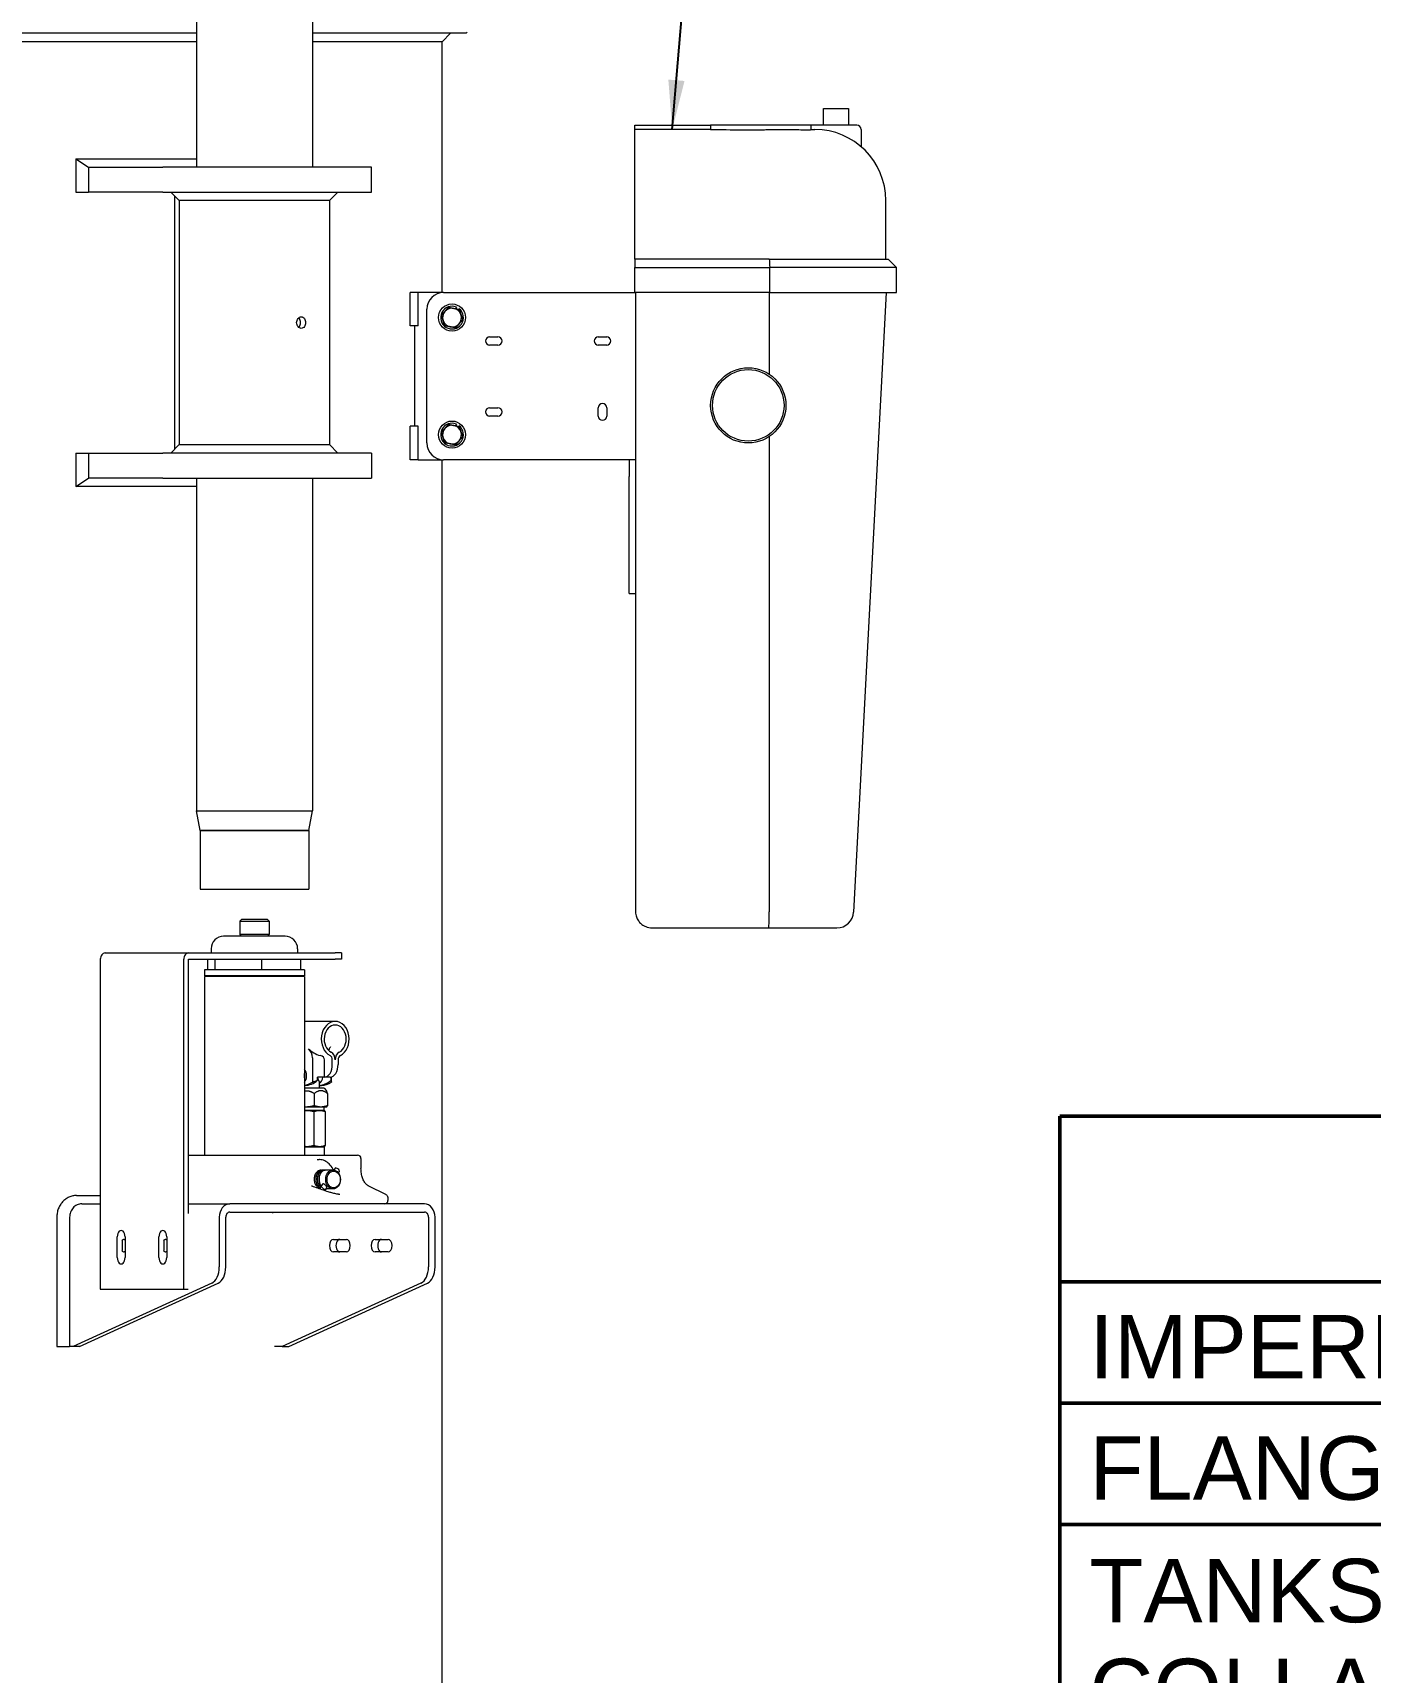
# Model space of a CAD drawing. Header units: inches. Extents: x 19 to 503, y 7 to 322.
# Drawn here: x 398.61 to 438.6, y 85.69 to 134.72 of the extents above; entities that cross this region are included whole.
import ezdxf
from ezdxf.enums import TextEntityAlignment as Align

# ---------------------------------------------------------------- set-up
doc = ezdxf.new("R2010")
doc.units = ezdxf.units.IN
doc.header["$LTSCALE"] = 15
doc.header["$MEASUREMENT"] = 0
doc.layers.get('0').update_dxf_attribs({"lineweight": 25})
for name, color, linetype, lineweight in [('Sketch Geometry(MEMCOR)', 7, 'Continuous', 50), ('Symbol (ANSI)', 7, 'Continuous', 25), ('Symbols(MEMCOR)', 7, 'Continuous', 25), ('Visible (ANSI)', 7, 'Continuous', 50)]:
    doc.layers.add(name, color=color, linetype=linetype, lineweight=lineweight)
doc.styles.add('MEMCOR', font='arial.ttf')
doc.styles.add('MEMCOR Medium', font='arial.ttf')
doc.styles.get("Standard").update_dxf_attribs({"font": 'arial.ttf'})
doc.dimstyles.new('Default (ANSI)$7', dxfattribs={"dimscale": 15, "dimtxt": 0.15, "dimasz": 0.098425, "dimexe": 0.125, "dimexo": 0.0625, "dimgap": 0.031496, "dimtad": 0, "dimtih": 1, "dimtoh": 1, "dimdec": 4, "dimrnd": 1e-08, "dimzin": 3, "dimdsep": 46, "dimlunit": 5, "dimtxsty": 'MEMCOR Medium', "dimcen": 0.09, "dimdle": 0.393701, "dimclrd": 256, "dimclre": 256, "dimclrt": 256, "dimadec": 0, "dimazin": 1, "dimtfac": 0.8, "dimtofl": 0, "dimtmove": 0, "dimatfit": 3, "dimfxl": 1, "dimfrac": 1, "dimtolj": 1, "dimtzin": 4, "dimlwd": -1, "dimlwe": -1, "dimarcsym": 0})

# ---------------------------------------------------------------- blocks, each defined once
blk = doc.blocks.new('NOTES')
at = {"layer": 'Sketch Geometry(MEMCOR)'}
for p, q in [((-2.075, 1.85), (2.075, 1.85)), ((-2.075, -1.85), (-2.075, 1.85)), ((-2.075, 1.55), (2.075, 1.55)), ((-2.075, 1.33), (2.075, 1.33)), ((-2.075, 1.11), (2.075, 1.11)), ((-2.075, 1.11), (2.075, 1.11))]:
    blk.add_line(p, q, dxfattribs=at)
at = {"layer": 'Symbols(MEMCOR)', "color": 7, "insert": (-2.0218, 1.49), "char_height": 0.114972, "attachment_point": 1, "style": 'MEMCOR'}
blk.add_mtext('\\fArial|b0|i0;IMPERIAL CONNECTIONS', dxfattribs=at)
at = {"layer": 'Symbols(MEMCOR)', "color": 7, "insert": (-2.0218, 1.27), "char_height": 0.114972, "width": 3.913787, "attachment_point": 1, "style": 'MEMCOR'}
blk.add_mtext('\\fArial|b0|i0;FLANGES CONFORM TO ANSI B16.5, CLASS 150', dxfattribs=at)
at = {"layer": 'Symbols(MEMCOR)', "color": 7, "insert": (-2.0218, 1.048), "char_height": 0.114972, "width": 4.125148, "attachment_point": 1, "line_spacing_factor": 0.944221, "style": 'MEMCOR'}
blk.add_mtext('\\fArial|b0|i0;TANKS ARE SHIPPED WITH LEGS IN THE COLLAPSED POSITION TO REDUCE OVERALL HEIGHT AND ASSIST TANK ACCESS. TANK MUST BE INSTALLED WITH LEGS IN EXTENDED POSITION.', dxfattribs=at)
at = {"layer": 'Symbols(MEMCOR)', "color": 7, "lineweight": 30, "flags": 63}
for tag, p in [('@Special_Notes', (-2.0218, -1.4827)), ('@Special_Notes1', (-2.0218, -1.6773))]:
    blk.add_attdef(tag, text='', height=0.115, dxfattribs=at).set_placement(p, align=Align.TOP_LEFT)

msp = doc.modelspace()

# ---------------------------------------------------------------- linework, layer by layer
at = {"layer": 'Visible (ANSI)', "linetype": 'Continuous', "lineweight": 18}
for p, q in [((403.498823, 141.200384), (403.498823, 130.700384)), ((406.968823, 141.200384), (406.968823, 130.700384)), ((403.498823, 134.700384), (368.631535, 134.700384)), ((403.498823, 134.450384), (390.100892, 134.450384)), ((411.566671, 134.700384), (406.968823, 134.700384)), ((410.849544, 134.450384), (406.968823, 134.450384)), ((410.849544, 134.450384), (411.099544, 134.700384)), ((410.849544, 126.950384), (410.849544, 134.450384)), ((411.566671, 134.700384), (411.597921, 134.731634)), ((422.251546, 131.950384), (422.251546, 132.450384)), ((422.251546, 132.450384), (423.001546, 132.450384)), ((423.001546, 132.450384), (423.001546, 131.950384)), ((416.612912, 131.950384), (418.871354, 131.950384)), ((416.612912, 131.825384), (416.612912, 131.950384)), ((421.876546, 131.950384), (418.871354, 131.950384)), ((418.871354, 131.950384), (418.871354, 131.822701)), ((421.876546, 131.950384), (421.876546, 131.82151)), ((423.251546, 131.950384), (421.876546, 131.950384)), ((416.612912, 129.700384), (416.612912, 131.825384)), ((417.727712, 131.825384), (416.612912, 131.825384)), ((421.876546, 131.825384), (421.989177, 131.825384)), ((423.376546, 131.825384), (423.376546, 131.30999)), ((399.892689, 130.948988), (399.892689, 129.950384)), ((399.892689, 130.948988), (403.498823, 130.948988)), ((399.892689, 130.948988), (400.271846, 130.700384)), ((400.271846, 130.700384), (402.497359, 130.700384)), ((400.271846, 130.700384), (400.271846, 129.950384)), ((408.733823, 130.700384), (402.497359, 130.700384)), ((408.733823, 129.950384), (408.733823, 130.700384)), ((399.892689, 129.950384), (400.271846, 129.950384)), ((402.497359, 129.950384), (400.271846, 129.950384)), ((402.497359, 129.950384), (408.733823, 129.950384)), ((402.983823, 129.700384), (402.733823, 129.950384)), ((407.483823, 129.700384), (407.733823, 129.950384)), ((402.856215, 122.272776), (402.856215, 129.827992)), ((402.983823, 129.700384), (402.983823, 122.400384)), ((407.483823, 129.700384), (402.983823, 129.700384)), ((407.483823, 129.700384), (407.483823, 122.400384)), ((416.612912, 127.950384), (416.612912, 129.700384)), ((424.114177, 127.950384), (424.114177, 129.700384)), ((416.612912, 127.950384), (416.612912, 127.700384)), ((420.629319, 127.950384), (416.612912, 127.950384)), ((420.629319, 127.950384), (424.185577, 127.950384)), ((424.185577, 127.950384), (424.435577, 127.700384)), ((416.612912, 126.950384), (416.612912, 127.700384)), ((416.612912, 127.700384), (420.641305, 127.700384)), ((420.641305, 126.950384), (420.641305, 127.700384)), ((424.435577, 127.700384), (420.641305, 127.700384)), ((424.435577, 126.950384), (424.435577, 127.700384)), ((410.130912, 126.950384), (409.887799, 126.950384)), ((409.887799, 125.950384), (409.887799, 126.950384)), ((410.893104, 126.950384), (410.130912, 126.950384)), ((410.130912, 125.950384), (410.130912, 126.950384)), ((410.893104, 126.950384), (416.251546, 126.950384)), ((411.274573, 126.513938), (411.246419, 126.466508)), ((416.251546, 126.950384), (416.612912, 126.950384)), ((420.641305, 126.950384), (416.612912, 126.950384)), ((416.626546, 126.950384), (416.626546, 124.545373)), ((420.626546, 126.950384), (420.626546, 124.510799)), ((420.641305, 126.950384), (424.435577, 126.950384)), ((424.126546, 126.950384), (423.151479, 108.424105)), ((410.393104, 122.450384), (410.393104, 126.450384)), ((411.344369, 126.447364), (411.355405, 126.465956)), ((410.130912, 125.950384), (409.887799, 125.950384)), ((410.018104, 125.950384), (410.018104, 122.950384)), ((412.268104, 125.625384), (412.518104, 125.625384)), ((415.518104, 125.625384), (415.768104, 125.625384)), ((412.518104, 125.375384), (412.268104, 125.375384)), ((415.768104, 125.375384), (415.518104, 125.375384)), ((416.626546, 124.545373), (416.626546, 121.950384)), ((412.268104, 123.505384), (412.518104, 123.505384)), ((412.518104, 123.255384), (412.268104, 123.255384)), ((415.518104, 123.255384), (415.518104, 123.505384)), ((415.768104, 123.505384), (415.768104, 123.255384)), ((410.130912, 122.950384), (409.887799, 122.950384)), ((409.887799, 121.950384), (409.887799, 122.950384)), ((410.130912, 121.950384), (410.130912, 122.950384)), ((411.274573, 123.013938), (411.246419, 122.966508)), ((411.344369, 122.947364), (411.355405, 122.965956)), ((420.626546, 122.63997), (420.626546, 108.430702)), ((399.892689, 122.150384), (400.271846, 122.150384)), ((399.892689, 122.150384), (399.892689, 121.151781)), ((400.271846, 122.150384), (402.497359, 122.150384)), ((400.271846, 122.150384), (400.271846, 121.400384)), ((408.733823, 122.150384), (402.497359, 122.150384)), ((402.983823, 122.400384), (402.733823, 122.150384)), ((402.983823, 122.400384), (407.483823, 122.400384)), ((407.483823, 122.400384), (407.733823, 122.150384)), ((408.733823, 122.150384), (408.733823, 121.400384)), ((410.130912, 121.950384), (409.887799, 121.950384)), ((410.130912, 121.950384), (410.893104, 121.950384)), ((410.849544, 69.700384), (410.849544, 121.950384)), ((416.251546, 121.950384), (410.893104, 121.950384)), ((416.626546, 121.950384), (416.251546, 121.950384)), ((416.439046, 121.950384), (416.439046, 121.450384)), ((416.626546, 121.950384), (416.626546, 108.450384)), ((399.892689, 121.151781), (400.271846, 121.400384)), ((403.498823, 121.151781), (399.892689, 121.151781)), ((402.497359, 121.400384), (400.271846, 121.400384)), ((402.497359, 121.400384), (408.733823, 121.400384)), ((403.498823, 121.400384), (403.498823, 111.450384)), ((406.968823, 121.400384), (406.968823, 111.450384)), ((416.439046, 118.450384), (416.439046, 121.450384)), ((416.439046, 117.950384), (416.439046, 118.450384)), ((416.439046, 117.950384), (416.626546, 117.950384)), ((403.498823, 111.450384), (406.968823, 111.450384)), ((403.498823, 111.450384), (406.957909, 111.450384)), ((403.608823, 110.860384), (403.498823, 111.450384)), ((406.858823, 110.860384), (406.968823, 111.450384)), ((406.957909, 111.450384), (406.968823, 111.450384)), ((403.608823, 110.860384), (406.858823, 110.860384)), ((403.608823, 110.860384), (403.608823, 109.110384)), ((406.858823, 110.860384), (403.608823, 110.860384)), ((406.858823, 110.860384), (406.858823, 109.110384)), ((403.608823, 109.110384), (406.858823, 109.110384)), ((420.626546, 108.430702), (420.626546, 108.430663)), ((404.846323, 108.200384), (404.796323, 108.150384)), ((404.796323, 108.150384), (405.671323, 108.150384)), ((404.796323, 108.150384), (404.796323, 107.750384)), ((405.621323, 108.200384), (404.846323, 108.200384)), ((405.621323, 108.200384), (405.671323, 108.150384)), ((405.671323, 108.150384), (405.671323, 107.750384)), ((417.126546, 107.950384), (420.611621, 107.950384)), ((420.611621, 107.950384), (422.65217, 107.950384)), ((406.152449, 107.700384), (404.315198, 107.700384)), ((405.671323, 107.750384), (404.796323, 107.750384)), ((404.846323, 107.700384), (404.796323, 107.750384)), ((405.621323, 107.700384), (405.671323, 107.750384)), ((400.62681, 107.012845), (400.62681, 97.152775)), ((400.773437, 107.200384), (403.267318, 107.200384)), ((403.120691, 97.152775), (403.120691, 107.012845)), ((403.267287, 99.411306), (403.267287, 107.012845)), ((403.267318, 107.200384), (407.653534, 107.200384)), ((403.267318, 107.012884), (407.653534, 107.012884)), ((403.843344, 106.700384), (403.843344, 107.012884)), ((403.940198, 107.325384), (403.940198, 107.200384)), ((404.065939, 106.700384), (404.065939, 107.012884)), ((405.456418, 106.700384), (405.456418, 107.012884)), ((406.527449, 107.325384), (406.527449, 107.200384)), ((406.624302, 106.700384), (406.624302, 107.012884)), ((407.841799, 107.200384), (407.653534, 107.200384)), ((407.841799, 107.012884), (407.653534, 107.012884)), ((407.841799, 107.200384), (407.841799, 107.012884)), ((404.065939, 106.700384), (403.740073, 106.700384)), ((403.740073, 106.700384), (403.740073, 106.512884)), ((406.727573, 106.512884), (403.740073, 106.512884)), ((406.727573, 106.492884), (403.740073, 106.492884)), ((403.740073, 106.492884), (403.740073, 101.156634)), ((403.865073, 106.492884), (403.865073, 106.512884)), ((405.456418, 106.700384), (404.065939, 106.700384)), ((406.624302, 106.700384), (405.456418, 106.700384)), ((406.602573, 106.492884), (406.602573, 106.512884)), ((406.727573, 106.700384), (406.624302, 106.700384)), ((406.727573, 106.700384), (406.727573, 106.512884)), ((406.727573, 106.492884), (406.727573, 101.156634)), ((407.650404, 105.156634), (406.727573, 105.156634)), ((406.966974, 104.069731), (406.966974, 103.342211)), ((407.3306, 103.491634), (407.3306, 104.002426)), ((407.564401, 103.866634), (407.564401, 104.002426)), ((407.736407, 104.002426), (407.736407, 103.866634)), ((407.121559, 103.395733), (407.121559, 103.491634)), ((407.3306, 103.491634), (407.121559, 103.491634)), ((407.502606, 103.491634), (407.3306, 103.491634)), ((407.502606, 103.491634), (407.526165, 103.491634)), ((407.526165, 103.395733), (407.526165, 103.491634)), ((407.543586, 103.342211), (407.543586, 103.497439)), ((406.727573, 103.241634), (406.746697, 103.241634)), ((407.324, 103.156634), (406.727573, 103.156634)), ((406.73025, 103.241634), (406.73025, 103.156634)), ((407.024281, 103.00149), (407.024281, 102.63321)), ((407.16775, 103.358682), (407.16775, 103.156634)), ((407.16775, 103.241634), (407.237306, 103.241634)), ((407.324, 103.156634), (407.39144, 103.076262)), ((407.419256, 103.00149), (407.419256, 102.63321)), ((406.789153, 102.594134), (406.727573, 102.594134)), ((406.811989, 102.494134), (406.727573, 102.494134)), ((407.221768, 102.594134), (406.789153, 102.594134)), ((407.182802, 102.494134), (406.811989, 102.494134)), ((407.013527, 102.460641), (407.013527, 101.440128)), ((407.324, 102.494134), (407.182802, 102.494134)), ((407.3865, 102.594134), (407.221768, 102.594134)), ((407.324, 102.494134), (407.324, 102.594134)), ((407.324, 102.494134), (407.328235, 102.491689)), ((407.352076, 102.460641), (407.352076, 101.440128)), ((407.3865, 102.594134), (407.39144, 102.596986)), ((403.267287, 101.156634), (404.95962, 101.156634)), ((404.95962, 101.156634), (408.321563, 101.156634)), ((406.727573, 101.406634), (406.811989, 101.406634)), ((406.811989, 101.406634), (407.182802, 101.406634)), ((407.110227, 101.022259), (407.167929, 101.022259)), ((407.182802, 101.406634), (407.324, 101.406634)), ((407.324, 101.406634), (407.328235, 101.409079)), ((407.324, 101.406634), (407.324, 101.156634)), ((408.421563, 101.056634), (408.421563, 100.756165)), ((407.236271, 100.709759), (407.230276, 100.709759)), ((407.284231, 100.709759), (407.278236, 100.709759)), ((407.33219, 100.709759), (407.326195, 100.709759)), ((407.585655, 100.709759), (407.374154, 100.709759)), ((407.649029, 100.765046), (407.604955, 100.708674)), ((407.775077, 100.666496), (407.742811, 100.625227)), ((407.273794, 100.285111), (407.199839, 100.190522)), ((407.399841, 100.186562), (407.332169, 100.100008)), ((407.585655, 100.147259), (407.398134, 100.147259)), ((408.648489, 100.233514), (409.150254, 99.989045)), ((399.913124, 99.947496), (400.62681, 99.947496)), ((400.06983, 99.700384), (400.62681, 99.700384)), ((403.267287, 99.700384), (404.496732, 99.700384)), ((410.322738, 99.700384), (404.496732, 99.700384)), ((409.228567, 99.851306), (409.228567, 99.800384)), ((399.326895, 99.300384), (399.326895, 95.434588)), ((399.709626, 99.300384), (399.709626, 95.434588)), ((404.183993, 99.300384), (404.183993, 97.811886)), ((404.379455, 97.811886), (404.379455, 99.300384)), ((404.496732, 99.450384), (410.322738, 99.450384)), ((410.440015, 99.300384), (410.440015, 97.811886)), ((410.635476, 97.811886), (410.635476, 99.300384)), ((401.133379, 98.090275), (401.133379, 98.715275)), ((401.279975, 98.598476), (401.279975, 98.302292)), ((401.33941, 98.637884), (401.367181, 98.637884)), ((401.367181, 98.715275), (401.367181, 98.090275)), ((402.38032, 98.090275), (402.38032, 98.715275)), ((402.526916, 98.598476), (402.526916, 98.302292)), ((402.58635, 98.637884), (402.614121, 98.637884)), ((402.614121, 98.715275), (402.614121, 98.090275)), ((407.595431, 98.637884), (407.9851, 98.637884)), ((408.842372, 98.637884), (409.232041, 98.637884)), ((401.367181, 98.262884), (401.33941, 98.262884)), ((402.614121, 98.262884), (402.58635, 98.262884)), ((407.9851, 98.262884), (407.595431, 98.262884)), ((409.232041, 98.262884), (408.842372, 98.262884)), ((403.957785, 97.331073), (399.813466, 95.434588)), ((400.008928, 95.434588), (404.153247, 97.331073)), ((400.62681, 97.152775), (403.120691, 97.152775)), ((403.120691, 97.152775), (403.255022, 97.152775)), ((410.213807, 97.331073), (406.069488, 95.434588)), ((406.26495, 95.434588), (410.409268, 97.331073)), ((399.326895, 95.434588), (399.709626, 95.434588)), ((399.813466, 95.434588), (399.709626, 95.434588)), ((400.008928, 95.434588), (399.813466, 95.434588)), ((406.069488, 95.434588), (405.838982, 95.434588)), ((406.069488, 95.434588), (406.26495, 95.434588))]:
    msp.add_line(p, q, dxfattribs=at)
for centre, radius in [((411.143104, 126.200384), 0.406), ((420.001546, 123.575384), 1.125), ((420.001546, 123.575384), 1.069494), ((411.143104, 122.700384), 0.406)]:
    msp.add_circle(centre, radius, dxfattribs=at)
for centre, radius, start, end in [((423.251546, 131.825384), 0.125, 0, 90), ((421.989177, 129.700384), 2.125, 0, 90), ((410.893104, 126.450384), 0.5, 90, 180), ((411.143104, 126.200384), 0.34, 67.2522657, 51.3607793), ((411.143104, 126.200384), 0.281, 78.9411326, 138.9411326), ((411.143104, 126.200384), 0.281, 18.9411326, 78.9411326), ((411.143104, 126.200384), 0.281, 138.9411326, 198.9411326), ((411.143104, 126.200384), 0.281, 198.9411326, 258.9411326), ((411.143104, 126.200384), 0.281, 258.9411326, 318.9411326), ((411.143104, 126.200384), 0.281, 318.9411326, 18.9411326), ((412.268104, 125.500384), 0.125, 90, 270), ((412.518104, 125.500384), 0.125, 270, 90), ((415.518104, 125.500384), 0.125, 90, 270), ((415.768104, 125.500384), 0.125, 270, 90), ((415.643104, 123.505384), 0.125, 0, 180), ((412.268104, 123.380384), 0.125, 90, 270), ((412.518104, 123.380384), 0.125, 270, 90), ((415.643104, 123.255384), 0.125, 180, 0), ((411.143104, 122.700384), 0.34, 67.2522657, 51.3607793), ((411.143104, 122.700384), 0.281, 138.9411326, 198.9411326), ((411.143104, 122.700384), 0.281, 198.9411326, 258.9411326), ((411.143104, 122.700384), 0.281, 78.9411326, 138.9411326), ((411.143104, 122.700384), 0.281, 18.9411326, 78.9411326), ((411.143104, 122.700384), 0.281, 318.9411326, 18.9411326), ((410.893104, 122.450384), 0.5, 180, 270), ((411.143104, 122.700384), 0.281, 258.9411326, 318.9411326), ((422.65217, 108.450384), 0.5, 270, 356.9872125), ((404.315198, 107.325384), 0.375, 90, 180), ((406.152449, 107.325384), 0.375, 0, 90), ((408.321563, 101.056634), 0.1, 0, 90), ((409.128567, 99.800384), 0.1, 270, 0)]:
    msp.add_arc(centre, radius, start, end, dxfattribs=at)
for centre, major_axis, ratio, start_param, end_param in [((417.727712, 129.700384), (22.766058, 0), 0.093340709, 1.520540653, 1.570796327), ((400.773437, 107.012845), (0, 0.187539), 0.781847028, 0, 1.570796327), ((403.267318, 107.012845), (0, 0.187539), 0.781847028, 0, 1.570796327), ((403.267318, 107.012845), (0, 0.0000394), 0.781847028, 0, 1.570796327), ((407.650404, 104.625384), (0, -0.53125), 0.781847028, 0.381636227, 5.90154908), ((407.650404, 104.625384), (0, -0.42125), 0.781847028, 0.381636227, 5.90154908), ((407.485185, 104.625384), (0.746575, 0), 0.711583053, 3.710622245, 4.330752753), ((406.264315, 104.069731), (0.702659, 0), 0.711583053, 0, 0.569029591), ((407.133855, 104.002426), (0.196744, 0), 0.711583053, 0, 1.1891601), ((407.454943, 104.002426), (0, 0.14), 0.781847028, 4.71238898, 5.90154908), ((407.454943, 104.002426), (0, 0.25), 0.781847028, 4.71238898, 5.90154908), ((407.845866, 104.002426), (0, 0.25), 0.781847028, 0.381636227, 1.570796327), ((407.845866, 104.002426), (0, 0.14), 0.781847028, 0.381636227, 1.570796327), ((406.660694, 103.529711), (0, -0.21875), 0.623470308, 0.512518359, 2.629074294), ((406.597169, 103.529711), (0, -0.21875), 0.623470308, 1.273575503, 1.86801715), ((406.949, 103.529711), (0.206475, -0.206475), 0.349901141, 0.336586746, 0.998464863), ((407.151303, 103.529711), (0, -0.21875), 0.623470308, 0.120888034, 1.395839241), ((407.3306, 103.866634), (0, -0.375), 0.623470308, 0, 1.570796327), ((407.502606, 103.866634), (0, -0.375), 0.623470308, 0, 1.570796327), ((406.660694, 104.491634), (0, -1.25), 0.623470308, 0.085921055, 0.403891833), ((406.746697, 104.491634), (0, -1.25), 0.623470308, 0, 0.50179497), ((406.276612, 104.491634), (1.756647, 0), 0.711583054, 5.116280817, 5.214183953), ((407.151303, 104.491634), (0, -1.25), 0.623470308, 0.021105483, 0.50179497), ((407.237306, 104.491634), (0, -1.25), 0.623470308, 0, 0.403891833), ((407.621389, 104.491634), (0, 1.25), 0.15837672, 2.63979766, 2.737700795), ((407.712053, 100.715771), (0.063024, -0.049275), 0.440860083, 0, 3.141592633), ((407.262863, 100.141247), (0.063024, -0.049275), 0.440860083, 0.263904863, 4.216247104), ((404.496732, 99.300384), (0, 0.4), 0.781847028, 0, 1.570796327), ((410.322738, 99.300384), (0, 0.4), 0.781847028, 4.71238898, 6.283185307), ((404.496732, 99.300384), (0, 0.15), 0.781847028, 0, 1.570796327), ((410.322738, 99.300384), (0, 0.15), 0.781847028, 4.71238898, 6.283185307), ((401.25028, 98.715275), (0, 0.1875), 0.623470308, 4.71238898, 7.853981634), ((401.33941, 98.450384), (0, 0.1875), 0.623470308, 0, 0.660274059), ((402.49722, 98.715275), (0, 0.1875), 0.623470308, 4.71238898, 7.853981634), ((402.58635, 98.450384), (0, 0.1875), 0.623470308, 0, 0.660274059), ((407.595431, 98.450384), (0, -0.1875), 0.623470308, 3.141592654, 6.283185307), ((407.790893, 98.450384), (0, 0.1875), 0.623470308, 0, 3.141592654), ((407.9851, 98.450384), (0, 0.1875), 0.623470308, 3.141592654, 6.283185307), ((408.842372, 98.450384), (0, -0.1875), 0.623470308, 3.141592654, 6.283185307), ((409.037834, 98.450384), (0, 0.1875), 0.623470308, 0, 3.141592654), ((409.232041, 98.450384), (0, 0.1875), 0.623470308, 3.141592654, 6.283185307), ((401.25028, 98.090275), (0, -0.1875), 0.623470308, 4.71238898, 7.853981634), ((401.33941, 98.450384), (0, -0.1875), 0.623470308, 5.622911248, 6.283185307), ((402.49722, 98.090275), (0, -0.1875), 0.623470308, 4.71238898, 7.853981634), ((402.58635, 98.450384), (0, -0.1875), 0.623470308, 5.622911248, 6.283185307), ((403.872258, 97.811886), (0, -0.5), 0.623470308, 0.277922798, 1.570796327), ((404.06772, 97.811886), (0, -0.5), 0.623470308, 0.277922798, 1.570796327), ((410.128279, 97.811886), (0, -0.5), 0.623470308, 0.277922798, 1.570796327), ((410.323741, 97.811886), (0, -0.5), 0.623470308, 0.277922798, 1.570796327)]:
    msp.add_ellipse(centre, major_axis=major_axis, ratio=ratio, start_param=start_param, end_param=end_param, dxfattribs=at)
for centre, major_axis in [((407.585655, 100.428509), (0, -0.28125)), ((407.604359, 100.428509), (0, 0.25125))]:
    msp.add_ellipse(centre, major_axis=major_axis, ratio=0.781847028, dxfattribs=at)
for points, knots in [([(418.871354, 131.822701), (418.954339, 131.822126), (419.037508, 131.821521), (419.418626, 131.818854), (419.71605, 131.817229), (420.002383, 131.817229), (420.116735, 131.817229), (420.235801, 131.817469), (420.356776, 131.817989)], [26.213517074, 26.213517074, 26.213517074, 26.213517074, 26.824810769, 26.824810769, 29.016237352, 29.016237352, 29.016237352, 29.891417752, 29.891417752, 29.891417752, 29.891417752]), ([(420.356776, 131.817989), (420.414097, 131.818296), (420.471149, 131.818646), (420.571207, 131.819587), (420.61402, 131.820066), (420.65616, 131.820569)], [-55.1561514955, -55.1561514955, -55.1561514955, -55.1561514955, -54.7075950751, -54.7075950751, -54.3637081452, -54.3637081452, -54.3637081452, -54.3637081452]), ([(420.65616, 131.820569), (420.699364, 131.821107), (420.742264, 131.821475), (421.069484, 131.823718), (421.320848, 131.822043), (421.596429, 131.818973), (421.684149, 131.817661), (421.788242, 131.817155), (421.820681, 131.817283), (421.859679, 131.818588), (421.870801, 131.819459), (421.875987, 131.820869), (421.876546, 131.821189), (421.876546, 131.82151)], [-37.914858437, -37.914858437, -37.914858437, -37.914858437, -37.674676988, -37.674676988, -36.064935499, -36.064935499, -35.345048353, -35.345048353, -34.968662607, -34.968662607, -34.699552539, -34.699552539, -34.624049898, -34.624049898, -34.624049898, -34.624049898]), ([(406.636631, 125.878509), (406.619751, 125.878509), (406.601537, 125.882826), (406.567658, 125.900369), (406.552004, 125.913595), (406.527121, 125.944106), (406.516232, 125.963427), (406.501742, 126.005771), (406.498153, 126.028794), (406.498153, 126.071974), (406.501742, 126.094998), (406.516232, 126.137342), (406.527121, 126.156663), (406.552004, 126.187173), (406.567658, 126.2004), (406.601537, 126.217943), (406.619751, 126.222259), (406.636631, 126.222259)], [0.658064209, 0.658064209, 0.658064209, 0.658064209, 0.822580166, 0.822580166, 0.987096123, 0.987096123, 1.15161227, 1.15161227, 1.316128418, 1.316128418, 1.480644565, 1.480644565, 1.645160712, 1.645160712, 1.809676669, 1.809676669, 1.974192626, 1.974192626, 1.974192626, 1.974192626]), ([(406.616789, 126.050384), (406.616789, 126.071977), (406.613653, 126.095001), (406.600803, 126.137344), (406.591077, 126.156664), (406.574028, 126.179577), (406.567537, 126.186724), (406.560446, 126.193053)], [0, 0, 0, 0, 0.1645336651, 0.1645336651, 0.3290673301, 0.3290673301, 0.4116756499, 0.4116756499, 0.4116756499, 0.4116756499]), ([(406.560446, 125.907715), (406.567537, 125.914044), (406.574028, 125.921191), (406.591077, 125.944104), (406.600803, 125.963424), (406.613653, 126.005767), (406.616789, 126.028792), (406.616789, 126.050384)], [2.2208606017, 2.2208606017, 2.2208606017, 2.2208606017, 2.3034689215, 2.3034689215, 2.4680025866, 2.4680025866, 2.6325362516, 2.6325362516, 2.6325362516, 2.6325362516]), ([(406.636631, 126.222259), (406.653512, 126.222259), (406.671299, 126.217943), (406.703633, 126.2004), (406.718192, 126.187173), (406.741017, 126.156663), (406.75081, 126.137342), (406.763752, 126.094998), (406.766913, 126.071974), (406.766913, 126.050384), (406.766913, 126.028794), (406.763752, 126.005771), (406.75081, 125.963427), (406.741017, 125.944106), (406.718192, 125.913595), (406.703633, 125.900369), (406.671299, 125.882826), (406.653512, 125.878509), (406.636631, 125.878509)], [1.974192626, 1.974192626, 1.974192626, 1.974192626, 2.138708584, 2.138708584, 2.303224541, 2.303224541, 2.467740688, 2.467740688, 2.632256835, 2.632256835, 2.632256835, 2.796772982, 2.796772982, 2.961289129, 2.961289129, 3.125805087, 3.125805087, 3.290321044, 3.290321044, 3.290321044, 3.290321044]), ([(416.626546, 108.450384), (416.626546, 108.446575), (416.62659, 108.442766), (416.626764, 108.435149), (416.626895, 108.431342), (416.627069, 108.427537)], [0, 0, 0, 0, 0.02179182287, 0.02179182287, 0.04358364573, 0.04358364573, 0.04358364573, 0.04358364573]), ([(416.627069, 108.427537), (416.628265, 108.401384), (416.631555, 108.375202), (416.646428, 108.302726), (416.662471, 108.259118), (416.703158, 108.180772), (416.727387, 108.146624), (416.782217, 108.085392), (416.813165, 108.058866), (416.874514, 108.017089), (416.905215, 108.000764), (416.998325, 107.962509), (417.062547, 107.950384), (417.126546, 107.950384)], [0, 0, 0, 0, 0.149800817, 0.149800817, 0.428588717, 0.428588717, 0.707376616, 0.707376616, 1.001725402, 1.001725402, 1.272561917, 1.272561917, 1.806967326, 1.806967326, 1.806967326, 1.806967326]), ([(420.611621, 107.950384), (420.611628, 107.950384), (420.611635, 107.950384), (420.613332, 107.950477), (420.615056, 107.961541), (420.618505, 108.006183), (420.620186, 108.040989), (420.623092, 108.130003), (420.624287, 108.183349), (420.625982, 108.301734), (420.626465, 108.365636), (420.626546, 108.430663)], [-0.001946091, -0.001946091, -0.001946091, -0.001946091, 0, 0, 0.46111037, 0.46111037, 0.957424131, 0.957424131, 1.453469453, 1.453469453, 1.949372756, 1.949372756, 1.949372756, 1.949372756]), ([(407.507017, 104.398408), (407.491372, 104.367124), (407.477408, 104.337723), (407.46166, 104.303985), (407.457619, 104.295301), (407.453898, 104.287358)], [-1.4535323267, -1.4535323267, -1.4535323267, -1.4535323267, -1.1705534431, -1.1705534431, -1.0610192667, -1.0610192667, -1.0610192667, -1.0610192667]), ([(407.596551, 100.709414), (407.590825, 100.722519), (407.584684, 100.735386), (407.550295, 100.801548), (407.515079, 100.850146), (407.432954, 100.931007), (407.386254, 100.963573), (407.287775, 101.007428), (407.236466, 101.019747), (407.179113, 101.022142), (407.173521, 101.022259), (407.167929, 101.022259)], [6.792789052, 6.792789052, 6.792789052, 6.792789052, 6.869887593, 6.869887593, 7.19791894, 7.19791894, 7.51893392, 7.51893392, 7.821340572, 7.821340572, 7.853981634, 7.853981634, 7.853981634, 7.853981634]), ([(407.230276, 100.709759), (407.211593, 100.709759), (407.193017, 100.706498), (407.156923, 100.693578), (407.139574, 100.683934), (407.099939, 100.653099), (407.079404, 100.628938), (407.046477, 100.57096), (407.034507, 100.53753), (407.021462, 100.466479), (407.020486, 100.429575), (407.02964, 100.357192), (407.039557, 100.322384), (407.069729, 100.258297), (407.089898, 100.229805), (407.137157, 100.184519), (407.163713, 100.167899), (407.196085, 100.156552), (407.200139, 100.155279), (407.204213, 100.154145)], [-16.493275383, -16.493275383, -16.493275383, -16.493275383, -16.30466323, -16.30466323, -16.114805784, -16.114805784, -15.838348084, -15.838348084, -15.556511065, -15.556511065, -15.277042507, -15.277042507, -15.000044981, -15.000044981, -14.716355137, -14.716355137, -14.439137821, -14.439137821, -14.399720504, -14.399720504, -14.399720504, -14.399720504]), ([(407.203015, 100.156299), (407.174881, 100.165321), (407.148345, 100.180904), (407.100384, 100.224356), (407.079565, 100.252254), (407.048044, 100.315413), (407.037414, 100.349858), (407.026736, 100.422019), (407.026947, 100.459076), (407.038522, 100.530539), (407.04975, 100.564251), (407.081351, 100.623334), (407.101361, 100.648261), (407.1481, 100.686963), (407.174462, 100.700107), (407.220312, 100.710037), (407.238888, 100.710798), (407.257247, 100.708383)], [-2.635296447, -2.635296447, -2.635296447, -2.635296447, -2.361659526, -2.361659526, -2.077179172, -2.077179172, -1.800507874, -1.800507874, -1.520293729, -1.520293729, -1.239659034, -1.239659034, -0.962969243, -0.962969243, -0.680307281, -0.680307281, -0.493131476, -0.493131476, -0.493131476, -0.493131476]), ([(407.278229, 100.709759), (407.271907, 100.709759), (407.265578, 100.709385), (407.231604, 100.705349), (407.204762, 100.694905), (407.156109, 100.661136), (407.134676, 100.638313), (407.099456, 100.582286), (407.086206, 100.549365), (407.070648, 100.479086), (407.068373, 100.442502), (407.074913, 100.369813), (407.083616, 100.334395), (407.111483, 100.2688), (407.130526, 100.239356), (407.166656, 100.201356), (407.180993, 100.189397), (407.19622, 100.179546)], [-11.987219716, -11.987219716, -11.987219716, -11.987219716, -11.923148901, -11.923148901, -11.642581456, -11.642581456, -11.36604087, -11.36604087, -11.08169527, -11.08169527, -10.803406962, -10.803406962, -10.525403075, -10.525403075, -10.242948778, -10.242948778, -10.080681516, -10.080681516, -10.080681516, -10.080681516]), ([(407.19663, 100.183281), (407.184923, 100.19137), (407.173771, 100.20073), (407.140176, 100.234568), (407.120782, 100.263182), (407.091803, 100.327481), (407.082417, 100.362486), (407.074354, 100.434945), (407.075871, 100.471724), (407.089961, 100.542465), (407.10246, 100.575688), (407.136336, 100.632865), (407.157243, 100.656476), (407.2052, 100.692102), (407.23188, 100.703559), (407.274722, 100.710208), (407.290044, 100.710377), (407.305202, 100.708383)], [-6.956605905, -6.956605905, -6.956605905, -6.956605905, -6.830041978, -6.830041978, -6.550339786, -6.550339786, -6.2735198, -6.2735198, -5.994604043, -5.994604043, -5.71184336, -5.71184336, -5.435473357, -5.435473357, -5.154205072, -5.154205072, -4.99963031, -4.99963031, -4.99963031, -4.99963031]), ([(407.326193, 100.709759), (407.323458, 100.709759), (407.320721, 100.709689), (407.28992, 100.708112), (407.262413, 100.69932), (407.212283, 100.668411), (407.190004, 100.646896), (407.1531, 100.593543), (407.138863, 100.56213), (407.120492, 100.493268), (407.116705, 100.456435), (407.120563, 100.383245), (407.127887, 100.347579), (407.153071, 100.280673), (407.170905, 100.250183), (407.198766, 100.217838), (407.204962, 100.211359), (407.211401, 100.205306)], [-7.47976339, -7.47976339, -7.47976339, -7.47976339, -7.452093404, -7.452093404, -7.168448934, -7.168448934, -6.891339244, -6.891339244, -6.611911602, -6.611911602, -6.329845298, -6.329845298, -6.053348763, -6.053348763, -5.771531572, -5.771531572, -5.69536334, -5.69536334, -5.69536334, -5.69536334]), ([(407.213968, 100.208591), (407.210407, 100.21207), (407.206922, 100.215683), (407.18111, 100.244067), (407.162663, 100.273852), (407.136007, 100.33978), (407.127891, 100.375195), (407.122372, 100.448479), (407.125356, 100.485662), (407.142312, 100.555283), (407.155838, 100.587129), (407.191545, 100.641826), (407.213395, 100.664193), (407.262836, 100.696884), (407.290063, 100.706653), (407.329741, 100.710172), (407.341505, 100.709916), (407.353161, 100.708383)], [-11.347608201, -11.347608201, -11.347608201, -11.347608201, -11.304939929, -11.304939929, -11.023965895, -11.023965895, -10.747518044, -10.747518044, -10.464034921, -10.464034921, -10.18538219, -10.18538219, -9.907760057, -9.907760057, -9.624926797, -9.624926797, -9.506023593, -9.506023593, -9.506023593, -9.506023593]), ([(407.374154, 100.709759), (407.34655, 100.709759), (407.319251, 100.702638), (407.26857, 100.675047), (407.245595, 100.654949), (407.206745, 100.603877), (407.191347, 100.573239), (407.17066, 100.505691), (407.165576, 100.469444), (407.166733, 100.396437), (407.172773, 100.360374), (407.195543, 100.291951), (407.212346, 100.260364), (407.233479, 100.233594), (407.233488, 100.233583), (407.233497, 100.233571)], [-2.972007741, -2.972007741, -2.972007741, -2.972007741, -2.693159029, -2.693159029, -2.416610786, -2.416610786, -2.135972908, -2.135972908, -1.8559664, -1.8559664, -1.579075232, -1.579075232, -1.295965315, -1.295965315, -1.295843483, -1.295843483, -1.295843483, -1.295843483]), ([(408.648489, 100.233514), (408.626831, 100.244067), (408.604308, 100.259939), (408.56003, 100.303489), (408.538364, 100.331141), (408.49903, 100.396787), (408.481377, 100.434744), (408.4523, 100.518049), (408.440874, 100.563381), (408.425506, 100.657868), (408.421563, 100.707015), (408.421563, 100.756165)], [3.436501174, 3.436501174, 3.436501174, 3.436501174, 3.691678735, 3.691678735, 3.946856297, 3.946856297, 4.202033858, 4.202033858, 4.457211419, 4.457211419, 4.71238898, 4.71238898, 4.71238898, 4.71238898]), ([(406.955585, 100.236669), (407.061156, 100.19512), (407.171956, 100.15375), (407.352807, 100.09288), (407.417397, 100.072243), (407.520949, 100.042516), (407.557654, 100.032555), (407.635247, 100.013626), (407.67766, 100.004347), (407.718716, 99.997959)], [0, 0, 0, 0, 1.112263874, 1.112263874, 1.693966538, 1.693966538, 1.998457896, 1.998457896, 2.318890088, 2.318890088, 2.318890088, 2.318890088]), ([(407.399829, 100.186569), (407.401317, 100.188495), (407.401902, 100.190918), (407.401386, 100.197673), (407.399418, 100.202922), (407.392435, 100.215319), (407.387433, 100.222491), (407.376261, 100.23678), (407.369388, 100.244798), (407.354594, 100.260253), (407.346656, 100.267673), (407.331625, 100.279727), (407.323506, 100.285179), (407.307937, 100.292539), (407.300465, 100.294419), (407.294164, 100.294419), (407.287863, 100.294419), (407.281943, 100.292539), (407.276102, 100.287755), (407.274884, 100.286492), (407.273804, 100.285101)], [-0.5159136342, -0.5159136342, -0.5159136342, -0.5159136342, -0.4620024339, -0.4620024339, -0.3850081531, -0.3850081531, -0.3080138724, -0.3080138724, -0.2310195916, -0.2310195916, -0.1540253109, -0.1540253109, -0.0770126554, -0.0770126554, 0, 0, 0, 0.0770126554, 0.0770126554, 0.1001141105, 0.1001141105, 0.1001141105, 0.1001141105]), ([(407.370716, 100.149311), (407.377576, 100.148281), (407.384477, 100.147636), (407.393646, 100.1473), (407.395891, 100.147259), (407.398135, 100.147259)], [-0.8049939843, -0.8049939843, -0.8049939843, -0.8049939843, -0.73963744681, -0.73963744681, -0.71843900277, -0.71843900277, -0.71843900277, -0.71843900277]), ([(399.913124, 99.947496), (399.87662, 99.947496), (399.838794, 99.943584), (399.763371, 99.927102), (399.725774, 99.914536), (399.653487, 99.88127), (399.618743, 99.860545), (399.554346, 99.812575), (399.524695, 99.785326), (399.472641, 99.727703), (399.448356, 99.695463), (399.405427, 99.625196), (399.386782, 99.58717), (399.35678, 99.507775), (399.345399, 99.46634), (399.330455, 99.382948), (399.326895, 99.340989), (399.326895, 99.300384)], [2.494156312, 2.494156312, 2.494156312, 2.494156312, 2.80985288, 2.80985288, 3.125549447, 3.125549447, 3.441246015, 3.441246015, 3.756942583, 3.756942583, 4.066350671, 4.066350671, 4.37575876, 4.37575876, 4.685166848, 4.685166848, 4.994574937, 4.994574937, 4.994574937, 4.994574937]), ([(400.06983, 99.700384), (400.024816, 99.700384), (399.976658, 99.69031), (399.887751, 99.649218), (399.847007, 99.618197), (399.783113, 99.546955), (399.755475, 99.502228), (399.718726, 99.40404), (399.709626, 99.350576), (399.709626, 99.300384)], [1.542102635, 1.542102635, 1.542102635, 1.542102635, 1.931857845, 1.931857845, 2.321613055, 2.321613055, 2.704075341, 2.704075341, 3.086537627, 3.086537627, 3.086537627, 3.086537627]), ([(407.718716, 99.997959), (407.72531, 99.996933), (407.731769, 99.995889), (407.744105, 99.994067), (407.750102, 99.993274), (407.765376, 99.991585), (407.774248, 99.990985), (407.784106, 99.990777), (407.785772, 99.990759), (407.787404, 99.990759)], [0, 0, 0, 0, 0.0512955902, 0.0512955902, 0.1050089155, 0.1050089155, 0.1961709335, 0.1961709335, 0.2151148849, 0.2151148849, 0.2151148849, 0.2151148849]), ([(409.150254, 99.989045), (409.16235, 99.983152), (409.17263, 99.975702), (409.190624, 99.958951), (409.198027, 99.949536), (409.209956, 99.930567), (409.214497, 99.920981), (409.221564, 99.901835), (409.224086, 99.892264), (409.227506, 99.873138), (409.228402, 99.863581), (409.22856, 99.853119), (409.228567, 99.852212), (409.228567, 99.851306)], [0.294908521, 0.294908521, 0.294908521, 0.294908521, 0.525886969, 0.525886969, 0.781064531, 0.781064531, 1.036242092, 1.036242092, 1.291419653, 1.291419653, 1.546597214, 1.546597214, 1.570796327, 1.570796327, 1.570796327, 1.570796327]), ([(405.747685, 99.450384), (405.759675, 99.450384), (405.771462, 99.446178), (405.787201, 99.434034), (405.792056, 99.429088), (405.796442, 99.423307)], [0, 0, 0, 0, 0.1639234906, 0.1639234906, 0.2451191499, 0.2451191499, 0.2451191499, 0.2451191499])]:
    msp.add_open_spline(points, degree=3, knots=knots, dxfattribs=at)
for points in [[(420.629319, 127.950384), (420.633247, 127.867082), (420.637248, 127.783689), (420.641305, 127.700384)], [(406.941446, 100.242555), (406.946191, 100.240472), (406.950909, 100.23851), (406.955585, 100.236669)], [(407.377152, 100.148459), (407.374603, 100.148167), (407.372049, 100.147928), (407.36949, 100.147742)]]:
    msp.add_open_spline(points, degree=3, dxfattribs=at)
for points, weights in [([(410.93122, 126.384955), (410.980675, 126.441729), (411.037782, 126.507286)], [1, 1.0379548493, 1]), ([(411.037782, 126.507286), (411.123109, 126.490609), (411.197005, 126.476166)], [1, 1.0379548493, 1]), ([(411.197005, 126.476166), (411.2709, 126.461724), (411.356227, 126.445047)], [1, 1.0379548493, 1]), ([(410.824658, 126.262623), (410.881764, 126.32818), (410.93122, 126.384955)], [1, 1.0379548493, 1]), ([(410.877319, 126.109173), (410.852879, 126.180389), (410.824658, 126.262623)], [1, 1.0379548493, 1]), ([(410.92998, 125.955722), (410.901759, 126.037956), (410.877319, 126.109173)], [1, 1.0379548493, 1]), ([(411.354988, 126.015814), (411.305532, 125.95904), (411.248426, 125.893483)], [1, 1.0379548493, 1]), ([(411.461549, 126.138145), (411.404443, 126.072588), (411.354988, 126.015814)], [1, 1.0379548493, 1]), ([(411.356227, 126.445047), (411.384448, 126.362813), (411.408888, 126.291596)], [1, 1.0379548493, 1]), ([(411.408888, 126.291596), (411.433328, 126.220379), (411.461549, 126.138145)], [1, 1.0379548493, 1]), ([(411.089203, 125.924602), (411.015308, 125.939045), (410.92998, 125.955722)], [1, 1.0379548493, 1]), ([(411.248426, 125.893483), (411.163099, 125.91016), (411.089203, 125.924602)], [1, 1.0379548493, 1]), ([(410.824658, 122.762623), (410.881764, 122.82818), (410.93122, 122.884955)], [1, 1.0379548493, 1]), ([(410.877319, 122.609173), (410.852879, 122.680389), (410.824658, 122.762623)], [1, 1.0379548493, 1]), ([(410.92998, 122.455722), (410.901759, 122.537956), (410.877319, 122.609173)], [1, 1.0379548493, 1]), ([(410.93122, 122.884955), (410.980675, 122.941729), (411.037782, 123.007286)], [1, 1.0379548493, 1]), ([(411.037782, 123.007286), (411.123109, 122.990609), (411.197005, 122.976166)], [1, 1.0379548493, 1]), ([(411.197005, 122.976166), (411.2709, 122.961724), (411.356227, 122.945047)], [1, 1.0379548493, 1]), ([(411.461549, 122.638145), (411.404443, 122.572588), (411.354988, 122.515814)], [1, 1.0379548493, 1]), ([(411.356227, 122.945047), (411.384448, 122.862813), (411.408888, 122.791596)], [1, 1.0379548493, 1]), ([(411.408888, 122.791596), (411.433328, 122.720379), (411.461549, 122.638145)], [1, 1.0379548493, 1]), ([(411.089203, 122.424602), (411.015308, 122.439045), (410.92998, 122.455722)], [1, 1.0379548493, 1]), ([(411.248426, 122.393483), (411.163099, 122.41016), (411.089203, 122.424602)], [1, 1.0379548493, 1]), ([(411.354988, 122.515814), (411.305532, 122.45904), (411.248426, 122.393483)], [1, 1.0379548493, 1]), ([(406.727573, 103.076223), (406.86611, 103.10274), (407.024281, 103.00149)], [1.4972375631, 1.53607852341, 1.3976395859]), ([(407.419256, 103.00149), (407.221768, 103.152003), (407.024281, 103.00149)], [1.3976395859, 1.6138551823, 1.3976395859]), ([(407.419256, 103.00149), (407.404427, 103.060785), (407.39144, 103.076262)], [1.3976395859, 1.47551701058, 1.49729401165]), ([(406.789153, 102.594134), (406.758537, 102.594134), (406.727573, 102.597005)], [2.18222620054, 2.18222620054, 2.16989321922]), ([(406.727573, 102.487893), (406.770381, 102.494134), (406.811989, 102.494134)], [3.55121390044, 3.60239497321, 3.60239497321]), ([(407.024281, 102.63321), (406.898277, 102.594134), (406.789153, 102.594134)], [2.02554940853, 2.18222620054, 2.18222620054]), ([(406.811989, 102.494134), (406.905523, 102.494134), (407.013527, 102.460641)], [3.60239497321, 3.60239497321, 3.34375465086]), ([(407.013527, 102.460641), (407.104241, 102.494134), (407.182802, 102.494134)], [3.34375465086, 3.60239497321, 3.60239497321]), ([(407.221768, 102.594134), (407.130114, 102.594134), (407.024281, 102.63321)], [2.04395250875, 2.04395250875, 1.89720332115]), ([(407.182802, 102.494134), (407.261362, 102.494134), (407.352076, 102.460641)], [3.60239497321, 3.60239497321, 3.34375465086]), ([(407.419256, 102.63321), (407.313423, 102.594134), (407.221768, 102.594134)], [1.89720332115, 2.04395250875, 2.04395250875]), ([(407.352076, 102.460641), (407.339366, 102.485263), (407.328235, 102.491689)], [3.34375465086, 3.53007092552, 3.5821708727]), ([(407.39144, 102.596986), (407.404427, 102.604484), (407.419256, 102.63321)], [2.1699750281, 2.13841439396, 2.02554940852]), ([(406.811989, 101.406634), (406.770381, 101.406634), (406.727573, 101.412875)], [3.60239497321, 3.60239497321, 3.55121390044]), ([(407.013527, 101.440128), (406.905523, 101.406634), (406.811989, 101.406634)], [3.34375465086, 3.60239497321, 3.60239497321]), ([(407.182802, 101.406634), (407.104241, 101.406634), (407.013527, 101.440128)], [3.60239497321, 3.60239497321, 3.34375465086]), ([(407.352076, 101.440128), (407.261362, 101.406634), (407.182802, 101.406634)], [3.34375465086, 3.60239497321, 3.60239497321]), ([(407.328235, 101.409079), (407.339366, 101.415506), (407.352076, 101.440128)], [3.5821708727, 3.53007092552, 3.34375465086])]:
    msp.add_rational_spline(points, weights, degree=2, dxfattribs=at)

# ---------------------------------------------------------------- block references
at = {"xscale": 16.5, "yscale": 16.5, "zscale": 16.5}
msp.add_blockref('NOTES', (463.558127, 71.792372), dxfattribs=at)

# ---------------------------------------------------------------- leaders
at = {"layer": 'Symbol (ANSI)', "annotation_type": 0, "has_hookline": 1, "hookline_direction": 0, "text_width": 16.825887}
msp.add_leader([(417.727712, 131.825384), (418.722119, 143.454157), (420.198496, 143.454157)], dimstyle='Default (ANSI)$7', override={"dimtad": 0}, dxfattribs=at)

doc.saveas('drawing.dxf')
